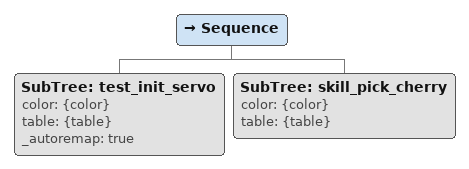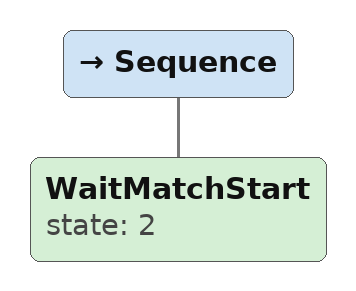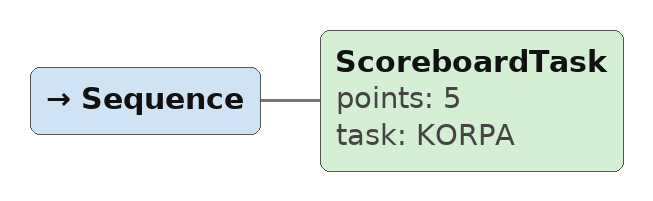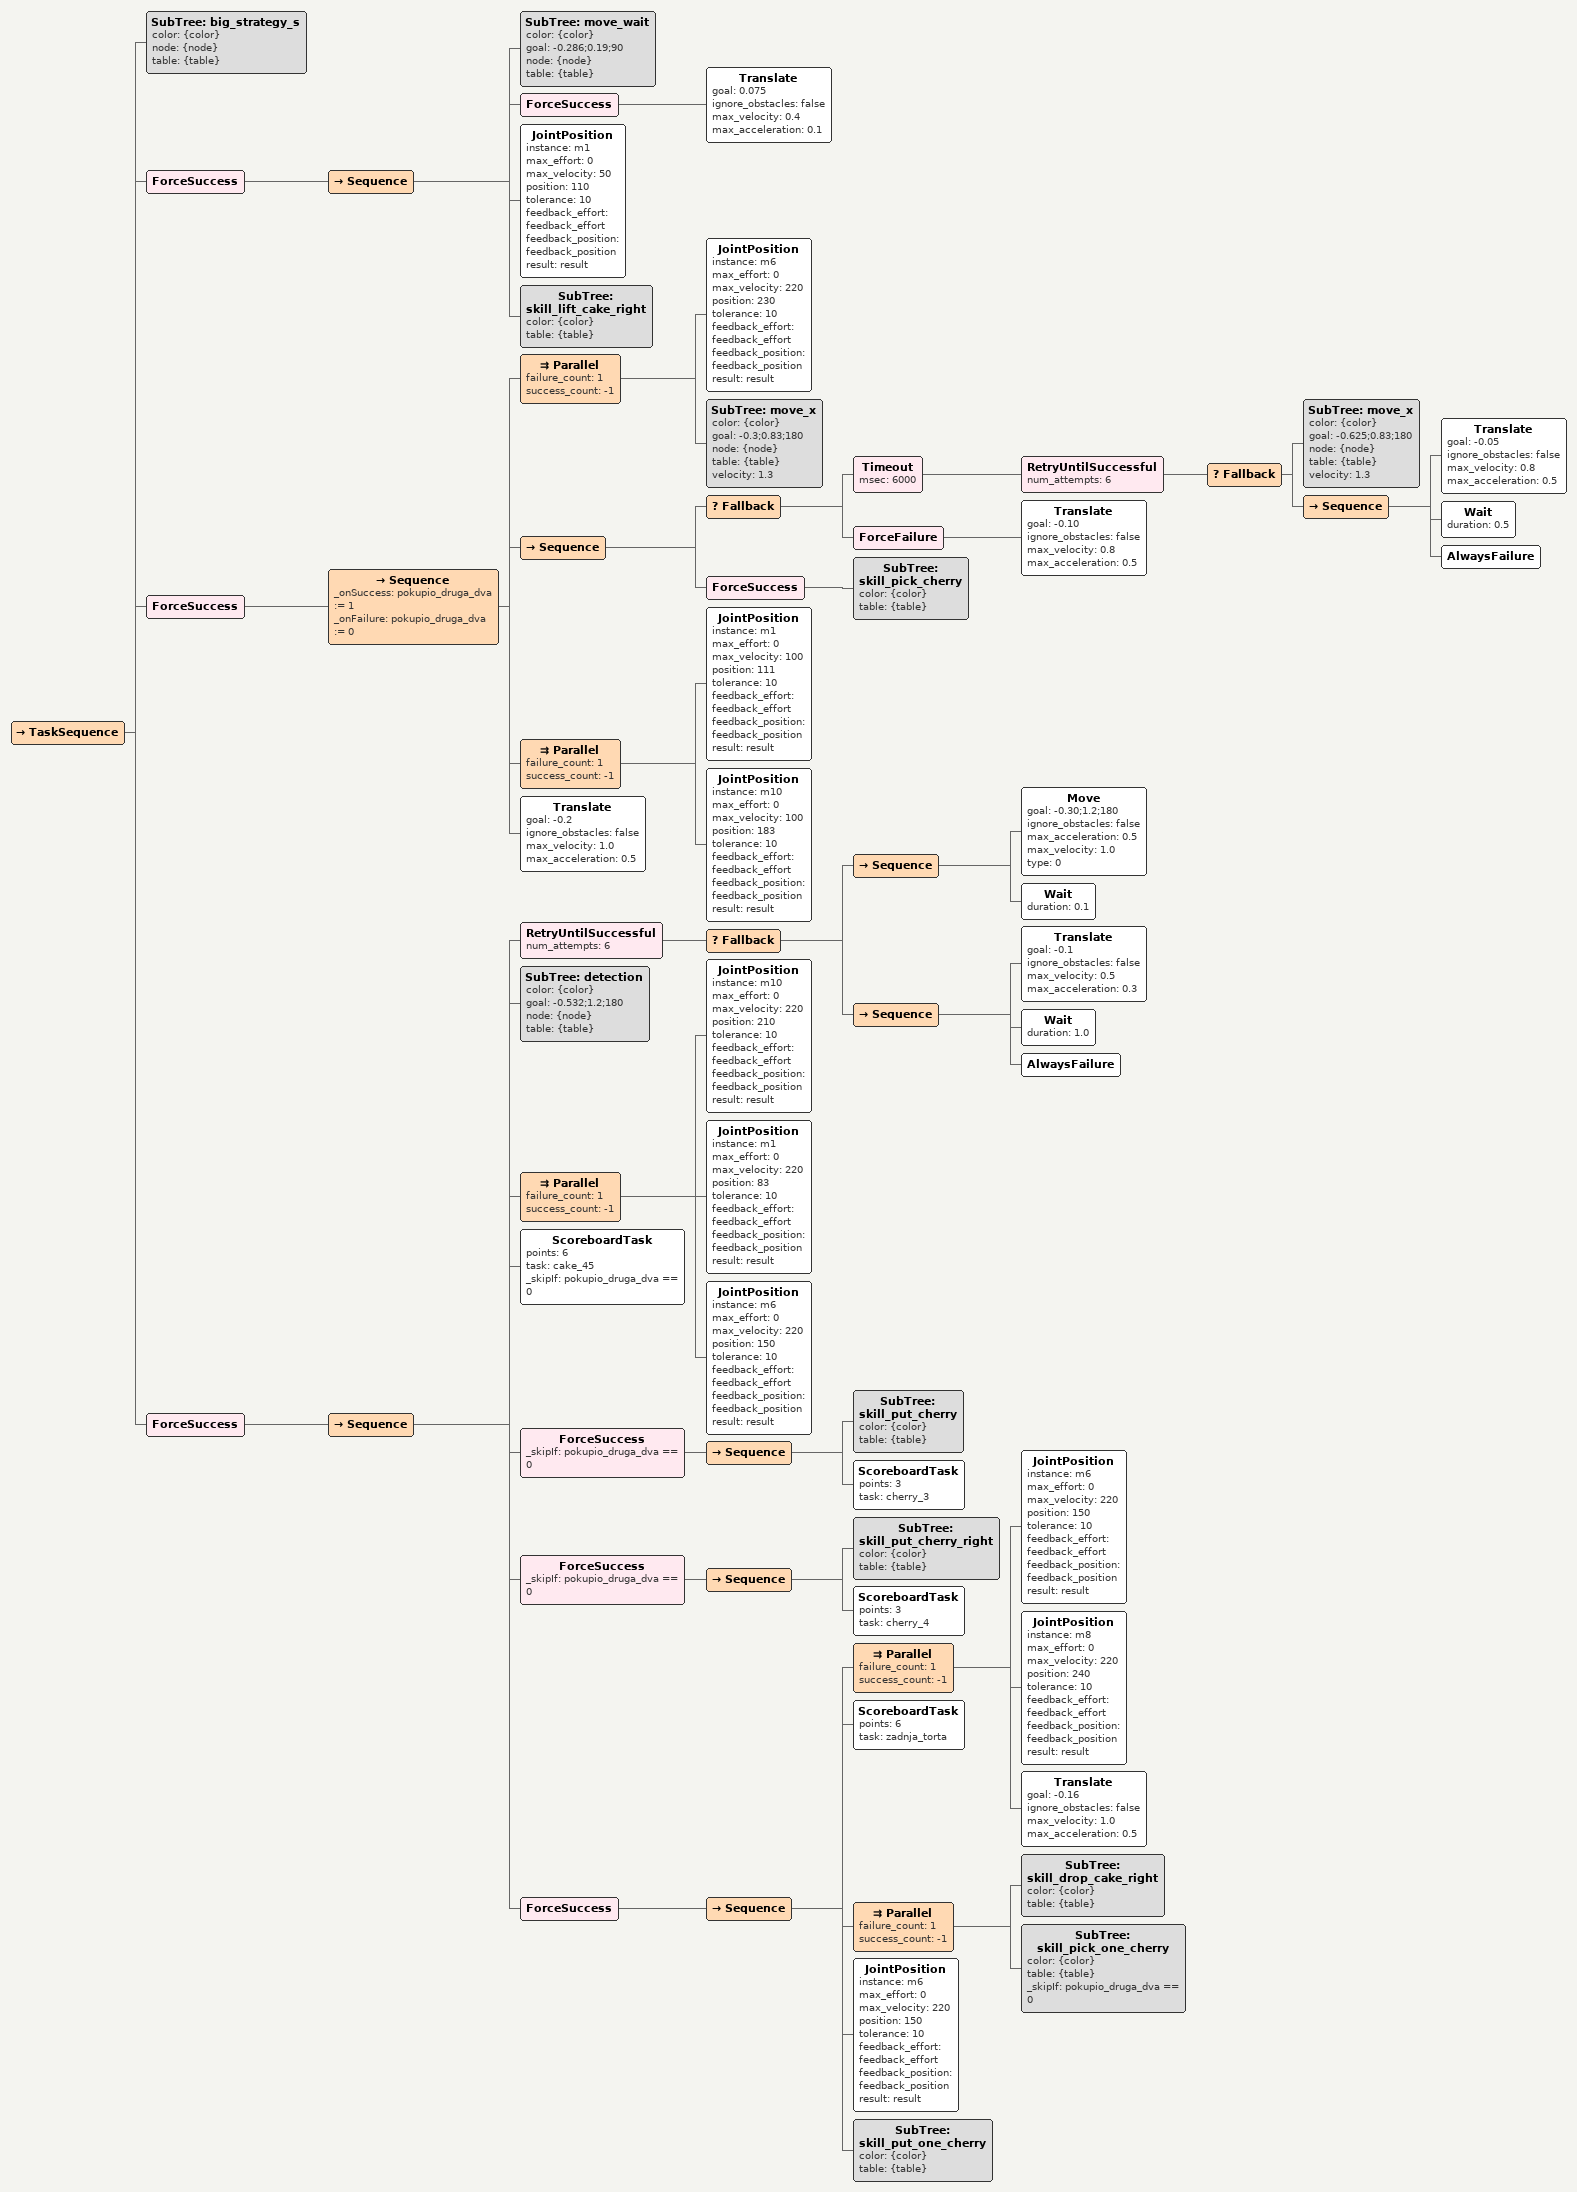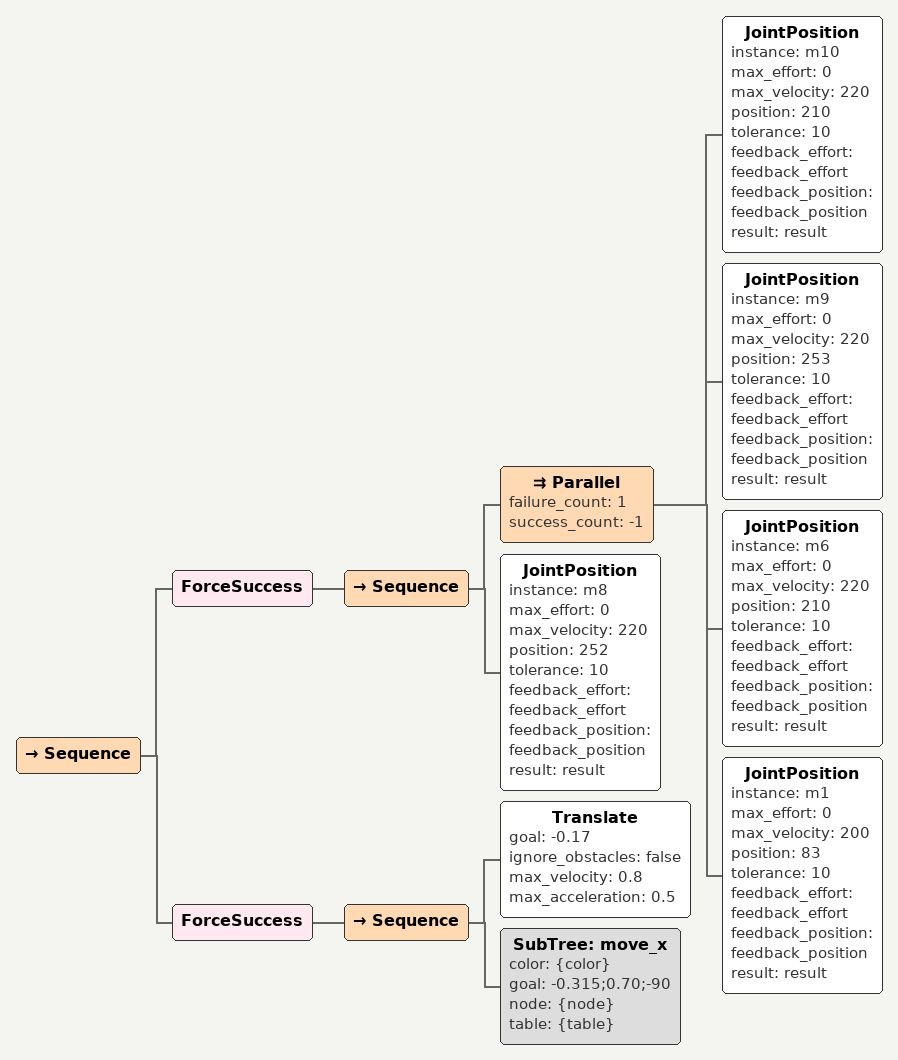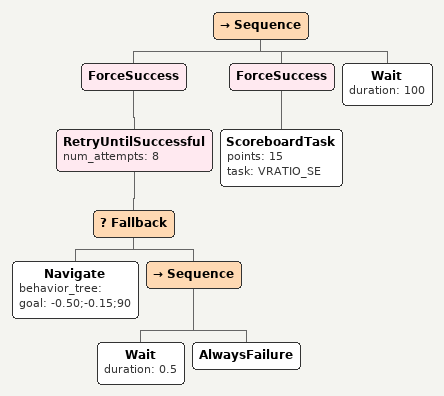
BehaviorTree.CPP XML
<Sequence>
  <SubTree ID="test_init_servo" color="{color}" table="{table}" _autoremap="true"/>
  <SubTree ID="skill_pick_cherry" color="{color}" table="{table}"/>
</Sequence>

<Sequence>
  <WaitMatchStart state="2"/>
</Sequence>

<Sequence>
  <ScoreboardTask points="5" task="KORPA"/>
</Sequence>

<TaskSequence>
  <SubTree ID="big_strategy_s" color="{color}" node="{node}" table="{table}"/>
  <ForceSuccess>
    <Sequence>
      <SubTree ID="move_wait" color="{color}" goal="-0.286;0.19;90" node="{node}" table="{table}"/>
      <ForceSuccess>
        <Translate goal="0.075" ignore_obstacles="false" max_velocity="0.4" max_acceleration="0.1"/>
      </ForceSuccess>
      <JointPosition instance="m1" max_effort="0" max_velocity="50" position="110" tolerance="10" feedback_effort="feedback_effort" feedback_position="feedback_position" result="result"/>
      <SubTree ID="skill_lift_cake_right" color="{color}" table="{table}"/>
    </Sequence>
  </ForceSuccess>
  <ForceSuccess>
    <Sequence _onSuccess="pokupio_druga_dva := 1" _onFailure="pokupio_druga_dva := 0">
      <Parallel failure_count="1" success_count="-1">
        <JointPosition instance="m6" max_effort="0" max_velocity="220" position="230" tolerance="10" feedback_effort="feedback_effort" feedback_position="feedback_position" result="result"/>
        <SubTree ID="move_x" color="{color}" goal="-0.3;0.83;180" node="{node}" table="{table}" velocity="1.3"/>
      </Parallel>
      <Sequence>
        <Fallback>
          <Timeout msec="6000">
            <RetryUntilSuccessful num_attempts="6">
              <Fallback>
                <SubTree ID="move_x" color="{color}" goal="-0.625;0.83;180" node="{node}" table="{table}" velocity="1.3"/>
                <Sequence>
                  <Translate goal="-0.05" ignore_obstacles="false" max_velocity="0.8" max_acceleration="0.5"/>
                  <Wait duration="0.5"/>
                  <AlwaysFailure/>
                </Sequence>
              </Fallback>
            </RetryUntilSuccessful>
          </Timeout>
          <ForceFailure>
            <Translate goal="-0.10" ignore_obstacles="false" max_velocity="0.8" max_acceleration="0.5"/>
          </ForceFailure>
        </Fallback>
        <ForceSuccess>
          <SubTree ID="skill_pick_cherry" color="{color}" table="{table}"/>
        </ForceSuccess>
      </Sequence>
      <Parallel failure_count="1" success_count="-1">
        <JointPosition instance="m1" max_effort="0" max_velocity="100" position="111" tolerance="10" feedback_effort="feedback_effort" feedback_position="feedback_position" result="result"/>
        <JointPosition instance="m10" max_effort="0" max_velocity="100" position="183" tolerance="10" feedback_effort="feedback_effort" feedback_position="feedback_position" result="result"/>
      </Parallel>
      <Translate goal="-0.2" ignore_obstacles="false" max_velocity="1.0" max_acceleration="0.5"/>
    </Sequence>
  </ForceSuccess>
  <ForceSuccess>
    <Sequence>
      <RetryUntilSuccessful num_attempts="6">
        <Fallback>
          <Sequence>
            <Move goal="-0.30;1.2;180" ignore_obstacles="false" max_acceleration="0.5" max_velocity="1.0" type="0"/>
            <Wait duration="0.1"/>
          </Sequence>
          <Sequence>
            <Translate goal="-0.1" ignore_obstacles="false" max_velocity="0.5" max_acceleration="0.3"/>
            <Wait duration="1.0"/>
            <AlwaysFailure/>
          </Sequence>
        </Fallback>
      </RetryUntilSuccessful>
      <SubTree ID="detection" color="{color}" goal="-0.532;1.2;180" node="{node}" table="{table}"/>
      <Parallel failure_count="1" success_count="-1">
        <JointPosition instance="m10" max_effort="0" max_velocity="220" position="210" tolerance="10" feedback_effort="feedback_effort" feedback_position="feedback_position" result="result"/>
        <JointPosition instance="m1" max_effort="0" max_velocity="220" position="83" tolerance="10" feedback_effort="feedback_effort" feedback_position="feedback_position" result="result"/>
        <JointPosition instance="m6" max_effort="0" max_velocity="220" position="150" tolerance="10" feedback_effort="feedback_effort" feedback_position="feedback_position" result="result"/>
      </Parallel>
      <ScoreboardTask points="6" task="cake_45" _skipIf="pokupio_druga_dva == 0"/>
      <ForceSuccess _skipIf="pokupio_druga_dva == 0">
        <Sequence>
          <SubTree ID="skill_put_cherry" color="{color}" table="{table}"/>
          <ScoreboardTask points="3" task="cherry_3"/>
        </Sequence>
      </ForceSuccess>
      <ForceSuccess _skipIf="pokupio_druga_dva == 0">
        <Sequence>
          <SubTree ID="skill_put_cherry_right" color="{color}" table="{table}"/>
          <ScoreboardTask points="3" task="cherry_4"/>
        </Sequence>
      </ForceSuccess>
      <ForceSuccess>
        <Sequence>
          <Parallel failure_count="1" success_count="-1">
            <JointPosition instance="m6" max_effort="0" max_velocity="220" position="150" tolerance="10" feedback_effort="feedback_effort" feedback_position="feedback_position" result="result"/>
            <JointPosition instance="m8" max_effort="0" max_velocity="220" position="240" tolerance="10" feedback_effort="feedback_effort" feedback_position="feedback_position" result="result"/>
            <Translate goal="-0.16" ignore_obstacles="false" max_velocity="1.0" max_acceleration="0.5"/>
          </Parallel>
          <ScoreboardTask points="6" task="zadnja_torta"/>
          <Parallel failure_count="1" success_count="-1">
            <SubTree ID="skill_drop_cake_right" color="{color}" table="{table}"/>
            <SubTree ID="skill_pick_one_cherry" color="{color}" table="{table}" _skipIf="pokupio_druga_dva == 0"/>
          </Parallel>
          <JointPosition instance="m6" max_effort="0" max_velocity="220" position="150" tolerance="10" feedback_effort="feedback_effort" feedback_position="feedback_position" result="result"/>
          <SubTree ID="skill_put_one_cherry" color="{color}" table="{table}"/>
        </Sequence>
      </ForceSuccess>
    </Sequence>
  </ForceSuccess>
</TaskSequence>

<Sequence>
  <ForceSuccess>
    <Sequence>
      <Parallel failure_count="1" success_count="-1">
        <JointPosition instance="m10" max_effort="0" max_velocity="220" position="210" tolerance="10" feedback_effort="feedback_effort" feedback_position="feedback_position" result="result"/>
        <JointPosition instance="m9" max_effort="0" max_velocity="220" position="253" tolerance="10" feedback_effort="feedback_effort" feedback_position="feedback_position" result="result"/>
        <JointPosition instance="m6" max_effort="0" max_velocity="220" position="210" tolerance="10" feedback_effort="feedback_effort" feedback_position="feedback_position" result="result"/>
        <JointPosition instance="m1" max_effort="0" max_velocity="200" position="83" tolerance="10" feedback_effort="feedback_effort" feedback_position="feedback_position" result="result"/>
      </Parallel>
      <JointPosition instance="m8" max_effort="0" max_velocity="220" position="252" tolerance="10" feedback_effort="feedback_effort" feedback_position="feedback_position" result="result"/>
    </Sequence>
  </ForceSuccess>
  <ForceSuccess>
    <Sequence>
      <Translate goal="-0.17" ignore_obstacles="false" max_velocity="0.8" max_acceleration="0.5"/>
      <SubTree ID="move_x" color="{color}" goal="-0.315;0.70;-90" node="{node}" table="{table}"/>
    </Sequence>
  </ForceSuccess>
</Sequence>

<Sequence>
  <ForceSuccess>
    <RetryUntilSuccessful num_attempts="8">
      <Fallback>
        <Navigate behavior_tree="" goal="-0.50;-0.15;90"/>
        <Sequence>
          <Wait duration="0.5"/>
          <AlwaysFailure/>
        </Sequence>
      </Fallback>
    </RetryUntilSuccessful>
  </ForceSuccess>
  <ForceSuccess>
    <ScoreboardTask points="15" task="VRATIO_SE"/>
  </ForceSuccess>
  <Wait duration="100"/>
</Sequence>
